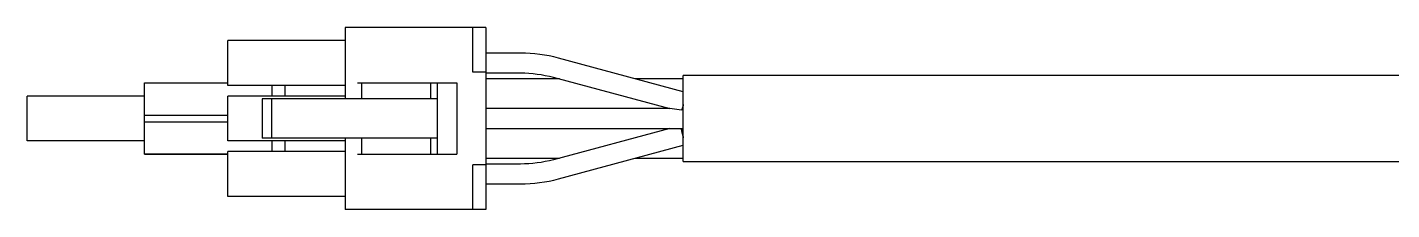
# Model space of a CAD drawing. Extents: x 0 to 1550, y -8 to 1198.
# Drawn here: x 432.9 to 536.6, y 1169.7 to 1183.5 of the extents above; entities that cross this region are included whole.
import ezdxf

# ---------------------------------------------------------------- set-up
doc = ezdxf.new("R2010")
doc.units = 0
doc.header["$LTSCALE"] = 0.5
doc.layers.add('MSM_CONTINUOUS', color=7, linetype='CONTINUOUS')

msp = doc.modelspace()

# ---------------------------------------------------------------- linework, layer by layer
at = {"layer": 'MSM_CONTINUOUS'}
for p, q in [((457.09, 1183.55), (457.09, 1178.15)), ((467.79, 1183.55), (457.09, 1183.55)), ((466.79, 1180.15), (466.79, 1183.55)), ((467.79, 1183.55), (467.79, 1169.75)), ((457.09, 1182.55), (448.19, 1182.55)), ((448.19, 1179.15), (448.19, 1182.55)), ((470.43, 1181.6), (467.79, 1181.6)), ((482.79, 1178.68), (473.3, 1181.22)), ((467.79, 1180.15), (466.79, 1180.15)), ((467.79, 1180.1), (470.43, 1180.1)), ((482.79, 1173.4), (482.79, 1179.9)), ((582.79, 1179.9), (482.79, 1179.9)), ((441.84, 1173.95), (441.84, 1179.35)), ((441.84, 1179.35), (448.19, 1179.35)), ((457.09, 1179.15), (448.19, 1179.15)), ((451.54, 1178.35), (451.54, 1179.15)), ((452.54, 1178.35), (452.54, 1179.15)), ((458.04, 1179.35), (465.59, 1179.35)), ((458.34, 1179.35), (458.34, 1178.15)), ((463.59, 1179.35), (463.59, 1178.15)), ((464.09, 1179.35), (464.09, 1173.95)), ((465.59, 1179.35), (465.59, 1173.95)), ((473.37, 1179.65), (467.79, 1179.65)), ((472.91, 1179.77), (481.76, 1177.4)), ((482.79, 1179.65), (479.16, 1179.65)), ((441.84, 1178.35), (432.94, 1178.35)), ((432.94, 1174.95), (432.94, 1178.35)), ((448.19, 1174.95), (448.19, 1178.35)), ((457.09, 1178.35), (448.19, 1178.35)), ((464.09, 1178.15), (450.79, 1178.15)), ((450.79, 1178.15), (450.79, 1175.15)), ((451.49, 1178.15), (451.49, 1175.15)), ((441.84, 1176.9), (448.19, 1176.9)), ((481.76, 1177.4), (467.79, 1177.4)), ((482.66, 1177.28), (481.76, 1177.4)), ((482.79, 1177.4), (482.7, 1177.4)), ((441.84, 1176.4), (448.19, 1176.4)), ((467.79, 1175.9), (482.79, 1175.9)), ((481.76, 1175.9), (472.92, 1173.53)), ((441.84, 1174.95), (432.94, 1174.95)), ((441.84, 1174.95), (432.94, 1174.95)), ((441.84, 1174.95), (432.94, 1174.95)), ((457.09, 1174.95), (448.19, 1174.95)), ((464.09, 1175.15), (450.79, 1175.15)), ((451.54, 1174.15), (451.54, 1174.95)), ((452.54, 1174.15), (452.54, 1174.95)), ((457.09, 1175.15), (457.09, 1169.75)), ((458.34, 1175.15), (458.34, 1173.95)), ((463.59, 1175.15), (463.59, 1173.95)), ((442.79, 1173.95), (441.84, 1173.95)), ((441.84, 1173.95), (448.19, 1173.95)), ((443.09, 1173.95), (442.79, 1173.95)), ((448.19, 1173.95), (443.09, 1173.95)), ((444.89, 1173.95), (444.59, 1173.95)), ((444.59, 1173.95), (444.78, 1173.95)), ((444.78, 1173.95), (448.19, 1173.95)), ((448.19, 1173.95), (444.89, 1173.95)), ((448.19, 1170.75), (448.19, 1174.15)), ((457.09, 1174.15), (448.19, 1174.15)), ((458.04, 1173.95), (465.59, 1173.95)), ((467.79, 1173.65), (473.37, 1173.65)), ((473.31, 1172.08), (482.79, 1174.62)), ((479.16, 1173.65), (482.79, 1173.65)), ((466.79, 1169.75), (466.79, 1173.15)), ((467.79, 1173.15), (466.79, 1173.15)), ((470.42, 1173.2), (467.79, 1173.2)), ((482.79, 1173.4), (582.79, 1173.4)), ((467.79, 1171.7), (470.42, 1171.7)), ((457.09, 1170.75), (448.19, 1170.75)), ((467.79, 1169.75), (457.09, 1169.75))]:
    msp.add_line(p, q, dxfattribs=at)
for points in [[(482.79, 1177.7, 0), (482.79, 1177.69, 0), (482.79, 1177.69, 0), (482.79, 1177.68, 0), (482.79, 1177.68, 0), (482.79, 1177.68, 0), (482.79, 1177.67, 0), (482.79, 1177.67, 0), (482.78, 1177.67, 0), (482.78, 1177.66, 0), (482.78, 1177.66, 0), (482.78, 1177.65, 0), (482.78, 1177.65, 0), (482.78, 1177.65, 0), (482.78, 1177.64, 0), (482.78, 1177.64, 0), (482.77, 1177.63, 0), (482.77, 1177.63, 0), (482.77, 1177.63, 0), (482.77, 1177.62, 0), (482.77, 1177.62, 0), (482.77, 1177.62, 0), (482.77, 1177.61, 0), (482.77, 1177.61, 0), (482.76, 1177.6, 0), (482.76, 1177.6, 0), (482.76, 1177.6, 0), (482.76, 1177.59, 0), (482.76, 1177.59, 0), (482.76, 1177.59, 0), (482.76, 1177.58, 0), (482.76, 1177.58, 0), (482.76, 1177.57, 0), (482.75, 1177.57, 0), (482.75, 1177.57, 0), (482.75, 1177.56, 0), (482.75, 1177.56, 0), (482.75, 1177.56, 0), (482.75, 1177.55, 0), (482.75, 1177.55, 0), (482.75, 1177.54, 0), (482.75, 1177.54, 0), (482.75, 1177.54, 0), (482.74, 1177.53, 0), (482.74, 1177.53, 0), (482.74, 1177.53, 0), (482.74, 1177.52, 0), (482.74, 1177.52, 0), (482.74, 1177.52, 0), (482.74, 1177.51, 0), (482.74, 1177.51, 0), (482.74, 1177.51, 0), (482.73, 1177.5, 0), (482.73, 1177.5, 0), (482.73, 1177.5, 0), (482.73, 1177.49, 0), (482.73, 1177.49, 0), (482.73, 1177.49, 0), (482.73, 1177.48, 0), (482.73, 1177.48, 0), (482.73, 1177.48, 0), (482.72, 1177.47, 0), (482.72, 1177.47, 0), (482.72, 1177.47, 0), (482.72, 1177.46, 0), (482.72, 1177.46, 0), (482.72, 1177.46, 0), (482.72, 1177.45, 0), (482.72, 1177.45, 0), (482.72, 1177.45, 0), (482.71, 1177.44, 0), (482.71, 1177.44, 0), (482.71, 1177.44, 0), (482.71, 1177.43, 0), (482.71, 1177.43, 0), (482.71, 1177.43, 0), (482.71, 1177.42, 0), (482.71, 1177.42, 0), (482.71, 1177.42, 0), (482.7, 1177.41, 0), (482.7, 1177.41, 0), (482.7, 1177.41, 0), (482.7, 1177.41, 0), (482.7, 1177.4, 0), (482.7, 1177.4, 0), (482.7, 1177.4, 0), (482.7, 1177.39, 0), (482.7, 1177.39, 0), (482.7, 1177.39, 0), (482.69, 1177.38, 0), (482.69, 1177.38, 0), (482.69, 1177.38, 0), (482.69, 1177.38, 0), (482.69, 1177.37, 0), (482.69, 1177.37, 0), (482.69, 1177.37, 0), (482.69, 1177.36, 0), (482.69, 1177.36, 0), (482.69, 1177.36, 0), (482.69, 1177.36, 0), (482.68, 1177.35, 0), (482.68, 1177.35, 0), (482.68, 1177.35, 0), (482.68, 1177.35, 0), (482.68, 1177.34, 0), (482.68, 1177.34, 0), (482.68, 1177.34, 0), (482.68, 1177.33, 0), (482.68, 1177.33, 0), (482.68, 1177.33, 0), (482.68, 1177.33, 0), (482.67, 1177.32, 0), (482.67, 1177.32, 0), (482.67, 1177.32, 0), (482.67, 1177.32, 0), (482.67, 1177.31, 0), (482.67, 1177.31, 0), (482.67, 1177.31, 0), (482.67, 1177.31, 0), (482.67, 1177.31, 0), (482.67, 1177.3, 0), (482.67, 1177.3, 0), (482.66, 1177.3, 0), (482.66, 1177.3, 0), (482.66, 1177.29, 0), (482.66, 1177.29, 0), (482.66, 1177.29, 0), (482.66, 1177.29, 0), (482.66, 1177.28, 0)], [(482.62, 1175.9, 0), (482.62, 1175.89, 0), (482.62, 1175.89, 0), (482.62, 1175.89, 0), (482.62, 1175.88, 0), (482.62, 1175.88, 0), (482.62, 1175.87, 0), (482.62, 1175.87, 0), (482.62, 1175.86, 0), (482.62, 1175.86, 0), (482.62, 1175.85, 0), (482.63, 1175.85, 0), (482.63, 1175.84, 0), (482.63, 1175.84, 0), (482.63, 1175.83, 0), (482.63, 1175.83, 0), (482.63, 1175.83, 0), (482.63, 1175.82, 0), (482.63, 1175.82, 0), (482.63, 1175.81, 0), (482.63, 1175.81, 0), (482.64, 1175.8, 0), (482.64, 1175.8, 0), (482.64, 1175.79, 0), (482.64, 1175.79, 0), (482.64, 1175.78, 0), (482.64, 1175.78, 0), (482.64, 1175.77, 0), (482.64, 1175.76, 0), (482.64, 1175.76, 0), (482.65, 1175.75, 0), (482.65, 1175.75, 0), (482.65, 1175.74, 0), (482.65, 1175.74, 0), (482.65, 1175.73, 0), (482.65, 1175.73, 0), (482.65, 1175.72, 0), (482.65, 1175.72, 0), (482.66, 1175.71, 0), (482.66, 1175.71, 0), (482.66, 1175.7, 0), (482.66, 1175.7, 0), (482.66, 1175.69, 0), (482.66, 1175.68, 0), (482.66, 1175.68, 0), (482.67, 1175.67, 0), (482.67, 1175.67, 0), (482.67, 1175.66, 0), (482.67, 1175.66, 0), (482.67, 1175.65, 0), (482.67, 1175.65, 0), (482.67, 1175.64, 0), (482.67, 1175.63, 0), (482.68, 1175.63, 0), (482.68, 1175.62, 0), (482.68, 1175.62, 0), (482.68, 1175.61, 0), (482.68, 1175.61, 0), (482.68, 1175.6, 0), (482.68, 1175.59, 0), (482.69, 1175.59, 0), (482.69, 1175.58, 0), (482.69, 1175.58, 0), (482.69, 1175.57, 0), (482.69, 1175.56, 0), (482.69, 1175.56, 0), (482.69, 1175.55, 0), (482.69, 1175.55, 0), (482.7, 1175.54, 0), (482.7, 1175.54, 0), (482.7, 1175.53, 0), (482.7, 1175.52, 0), (482.7, 1175.52, 0), (482.7, 1175.51, 0), (482.7, 1175.51, 0), (482.71, 1175.5, 0), (482.71, 1175.49, 0), (482.71, 1175.49, 0), (482.71, 1175.48, 0), (482.71, 1175.48, 0), (482.71, 1175.47, 0), (482.72, 1175.46, 0), (482.72, 1175.46, 0), (482.72, 1175.45, 0), (482.72, 1175.45, 0), (482.72, 1175.44, 0), (482.72, 1175.43, 0), (482.73, 1175.43, 0), (482.73, 1175.42, 0), (482.73, 1175.42, 0), (482.73, 1175.41, 0), (482.73, 1175.4, 0), (482.73, 1175.4, 0), (482.74, 1175.39, 0), (482.74, 1175.39, 0), (482.74, 1175.38, 0), (482.74, 1175.37, 0), (482.74, 1175.37, 0), (482.74, 1175.36, 0), (482.75, 1175.36, 0), (482.75, 1175.35, 0), (482.75, 1175.34, 0), (482.75, 1175.34, 0), (482.75, 1175.33, 0), (482.75, 1175.33, 0), (482.75, 1175.32, 0), (482.76, 1175.31, 0), (482.76, 1175.31, 0), (482.76, 1175.3, 0), (482.76, 1175.3, 0), (482.76, 1175.29, 0), (482.76, 1175.28, 0), (482.77, 1175.28, 0), (482.77, 1175.27, 0), (482.77, 1175.27, 0), (482.77, 1175.26, 0), (482.77, 1175.26, 0), (482.77, 1175.25, 0), (482.78, 1175.24, 0), (482.78, 1175.24, 0), (482.78, 1175.23, 0), (482.78, 1175.23, 0), (482.78, 1175.22, 0), (482.78, 1175.21, 0), (482.79, 1175.21, 0), (482.79, 1175.2, 0), (482.79, 1175.2, 0), (482.79, 1175.19, 0), (482.79, 1175.19, 0)], [(482.79, 1175.61, 0), (482.79, 1175.61, 0), (482.79, 1175.62, 0), (482.79, 1175.62, 0), (482.79, 1175.62, 0), (482.79, 1175.62, 0), (482.79, 1175.63, 0), (482.79, 1175.63, 0), (482.79, 1175.63, 0), (482.79, 1175.63, 0), (482.79, 1175.64, 0), (482.79, 1175.64, 0), (482.78, 1175.64, 0), (482.78, 1175.64, 0), (482.78, 1175.65, 0), (482.78, 1175.65, 0), (482.78, 1175.65, 0), (482.78, 1175.65, 0), (482.78, 1175.66, 0), (482.78, 1175.66, 0), (482.78, 1175.66, 0), (482.78, 1175.66, 0), (482.78, 1175.67, 0), (482.78, 1175.67, 0), (482.77, 1175.67, 0), (482.77, 1175.67, 0), (482.77, 1175.68, 0), (482.77, 1175.68, 0), (482.77, 1175.68, 0), (482.77, 1175.68, 0), (482.77, 1175.69, 0), (482.77, 1175.69, 0), (482.77, 1175.69, 0), (482.77, 1175.69, 0), (482.77, 1175.7, 0), (482.77, 1175.7, 0), (482.77, 1175.7, 0), (482.77, 1175.7, 0), (482.76, 1175.7, 0), (482.76, 1175.71, 0), (482.76, 1175.71, 0), (482.76, 1175.71, 0), (482.76, 1175.71, 0), (482.76, 1175.72, 0), (482.76, 1175.72, 0), (482.76, 1175.72, 0), (482.76, 1175.72, 0), (482.76, 1175.73, 0), (482.76, 1175.73, 0), (482.76, 1175.73, 0), (482.76, 1175.73, 0), (482.76, 1175.74, 0), (482.75, 1175.74, 0), (482.75, 1175.74, 0), (482.75, 1175.74, 0), (482.75, 1175.74, 0), (482.75, 1175.75, 0), (482.75, 1175.75, 0), (482.75, 1175.75, 0), (482.75, 1175.75, 0), (482.75, 1175.76, 0), (482.75, 1175.76, 0), (482.75, 1175.76, 0), (482.75, 1175.76, 0), (482.75, 1175.77, 0), (482.75, 1175.77, 0), (482.75, 1175.77, 0), (482.74, 1175.77, 0), (482.74, 1175.77, 0), (482.74, 1175.78, 0), (482.74, 1175.78, 0), (482.74, 1175.78, 0), (482.74, 1175.78, 0), (482.74, 1175.79, 0), (482.74, 1175.79, 0), (482.74, 1175.79, 0), (482.74, 1175.79, 0), (482.74, 1175.79, 0), (482.74, 1175.8, 0), (482.74, 1175.8, 0), (482.74, 1175.8, 0), (482.73, 1175.8, 0), (482.73, 1175.81, 0), (482.73, 1175.81, 0), (482.73, 1175.81, 0), (482.73, 1175.81, 0), (482.73, 1175.81, 0), (482.73, 1175.82, 0), (482.73, 1175.82, 0), (482.73, 1175.82, 0), (482.73, 1175.82, 0), (482.73, 1175.82, 0), (482.73, 1175.83, 0), (482.73, 1175.83, 0), (482.73, 1175.83, 0), (482.73, 1175.83, 0), (482.72, 1175.83, 0), (482.72, 1175.84, 0), (482.72, 1175.84, 0), (482.72, 1175.84, 0), (482.72, 1175.84, 0), (482.72, 1175.85, 0), (482.72, 1175.85, 0), (482.72, 1175.85, 0), (482.72, 1175.85, 0), (482.72, 1175.85, 0), (482.72, 1175.86, 0), (482.72, 1175.86, 0), (482.72, 1175.86, 0), (482.71, 1175.86, 0), (482.71, 1175.86, 0), (482.71, 1175.87, 0), (482.71, 1175.87, 0), (482.71, 1175.87, 0), (482.71, 1175.87, 0), (482.71, 1175.87, 0), (482.71, 1175.88, 0), (482.71, 1175.88, 0), (482.71, 1175.88, 0), (482.71, 1175.88, 0), (482.71, 1175.88, 0), (482.71, 1175.89, 0), (482.71, 1175.89, 0), (482.71, 1175.89, 0), (482.7, 1175.89, 0), (482.7, 1175.89, 0), (482.7, 1175.89, 0), (482.7, 1175.9, 0), (482.7, 1175.9, 0)]]:
    msp.add_polyline3d(points, dxfattribs=at)
for centre, radius, start, end in [((470.43, 1170.49), 11.11, 75, 90.006), ((470.42, 1182.85), 11.15, 269.9911, 285.0006)]:
    msp.add_arc(centre, radius, start, end, dxfattribs=at)
at = {"layer": 'MSM_CONTINUOUS', "extrusion": (0, 0, -1)}
for centre, radius, start, end in [((-470.43, 1170.49), 9.61, 89.9909, 105.0002), ((-470.42, 1182.85), 9.65, 255.0035, 270.008)]:
    msp.add_arc(centre, radius, start, end, dxfattribs=at)

doc.saveas('drawing.dxf')
